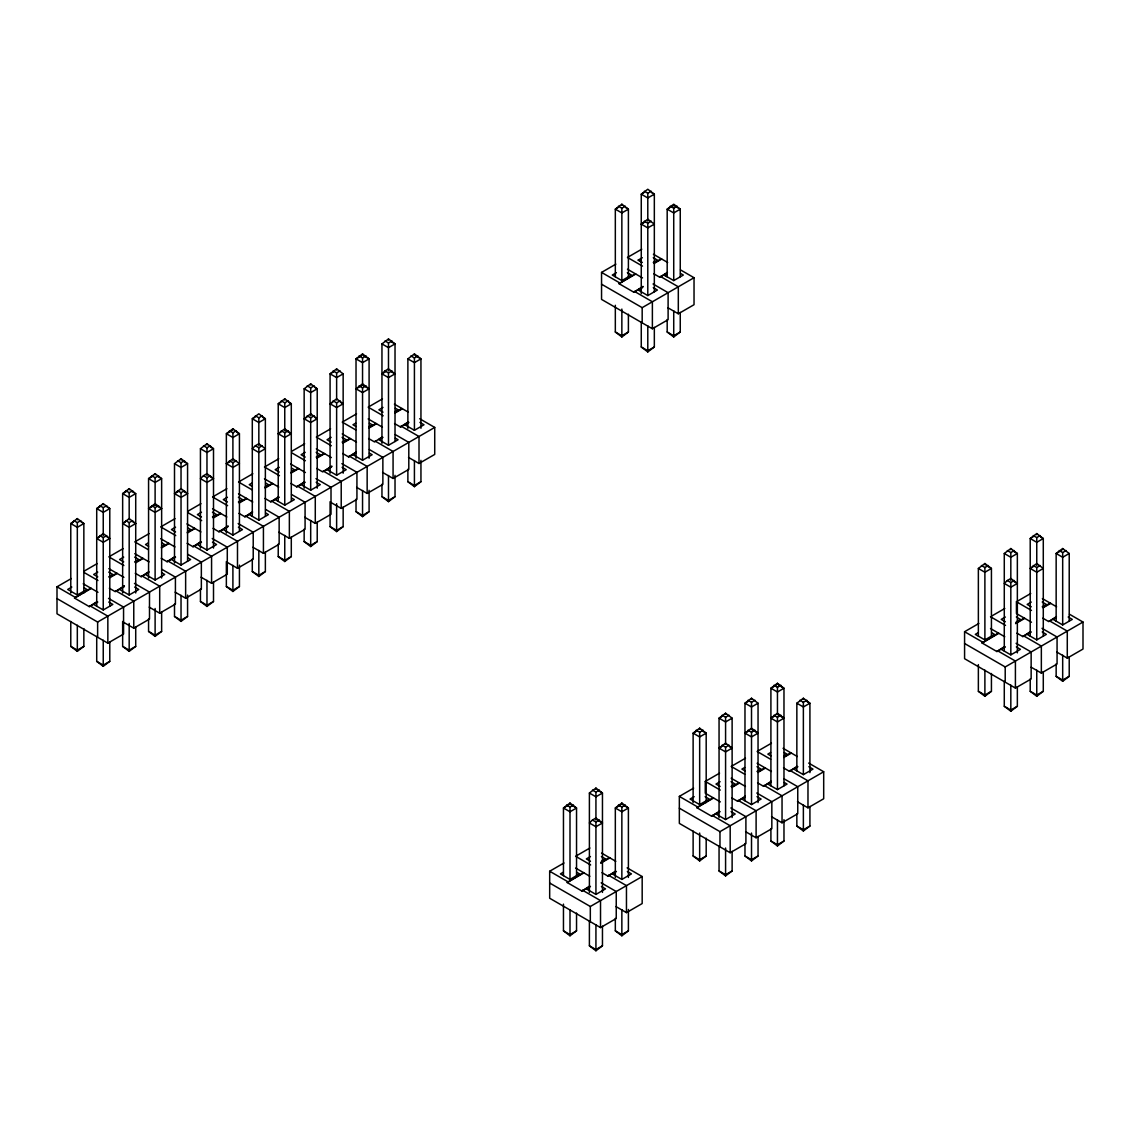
<?xml version="1.0" encoding="UTF-8"?>
<svg xmlns="http://www.w3.org/2000/svg" width="1140" height="1140" viewBox="0 0 1140 1140"><rect width="100%" height="100%" fill="white"/><g stroke="black" fill="none" stroke-linecap="round" stroke-linejoin="round"><path stroke-width="1.5" d="M96.928 602.234L89.305 606.637L74.513 598.087L90.744 588.126M89.305 606.637L96.971 601.621M124.331 585.832L115.24 591.66L109.326 588.24M135.247 573.278L141.175 576.683L148.827 571.682M161.182 558.301L167.11 561.721L174.762 556.705M187.117 543.324L193.031 546.744L200.697 541.742M213.037 528.361L218.965 531.782L228.057 525.939M238.972 513.385L244.901 516.805L252.553 511.803M264.908 498.422L270.821 501.828L278.488 496.826M290.842 483.445L296.756 486.866L304.409 481.849M331.769 466.06L322.691 471.889L316.763 468.469M342.698 453.506L348.612 456.926L356.279 451.91M382.199 436.948L374.547 441.95L368.633 438.53M394.554 423.567L400.482 426.987L408.134 421.971M642.989 286.966L633.854 292.239L619.048 283.689L635.279 273.728M633.854 292.239L642.946 286.411M653.861 273.857L659.789 277.276L667.442 272.261M589.608 886.692L581.999 891.081L567.193 882.531L583.423 872.57M581.999 891.081L589.651 886.065M602.005 872.684L607.919 876.104L615.586 871.102M717.744 812.706L711.645 816.226L696.839 807.676L713.084 797.715M711.645 816.226L719.312 811.21M731.652 797.829L737.58 801.249L745.232 796.247M757.587 782.866L763.515 786.286L771.167 781.27M783.522 767.89L789.436 771.31L797.102 766.308M1004.497 647.149L996.887 651.539L982.082 643.003L998.312 633.042M996.887 651.539L1004.54 646.537M1016.894 633.156L1022.822 636.576L1030.475 631.56M1056.409 616.597L1048.743 621.599L1042.829 618.179M83.847 592.985L83.847 523.559L77.32 518.6L70.78 523.559L70.78 592.985M109.782 606.167L109.782 508.582L103.241 503.638L96.715 508.582L96.715 606.167M135.717 592.985L135.717 493.606L129.176 488.661L122.65 493.606L122.65 592.985M161.638 578.009L161.638 478.643L155.111 473.684L148.571 478.643L148.571 578.009M96.715 538.522L103.241 533.577L109.782 538.522L103.241 542.298L96.715 538.522L99.323 537.011M174.505 563.046L174.505 463.666L181.032 458.722L187.573 463.666L187.573 561.265M122.65 523.559L129.176 518.6L135.717 523.559L129.176 527.321L122.65 523.559L125.258 522.049M200.441 548.069L200.441 448.704L206.967 443.745L213.508 448.704L213.508 548.069M148.571 508.582L155.111 503.638L161.638 508.582L155.111 512.359L148.571 508.582L155.111 504.806L161.638 508.582M239.429 531.311L239.429 433.727L232.902 428.782L226.361 433.727L226.361 533.093M174.505 493.606L181.032 488.661L187.573 493.606L181.032 497.382L174.505 493.606L178.424 491.354M265.363 516.349L265.363 418.751L258.837 413.806L252.296 418.751L252.296 516.349M203.504 475.694L200.441 478.643L206.967 482.42L213.508 478.643L206.967 473.684L203.504 475.694L206.967 477.703L210.444 475.694M291.298 501.372L291.298 403.788L284.758 398.829L278.231 403.788L278.231 501.372M226.361 463.666L232.902 458.722L239.429 463.666L232.902 467.443L226.361 463.666L230.28 461.401M304.152 488.191L304.152 388.811L310.693 383.867L317.219 388.811L317.219 488.191M255.36 445.754L252.296 448.704L258.837 452.466L265.363 448.704L258.837 443.745L255.36 445.754L258.837 447.749L262.3 445.754M343.154 473.214L343.154 373.849L336.628 368.89L330.087 373.849L330.087 473.214M278.231 433.727L284.758 428.782L291.298 433.727L284.758 437.503L278.231 433.727L280.839 432.217M369.089 458.237L369.089 358.872L362.548 353.927L356.022 358.872L356.022 458.237M304.152 418.751L310.693 413.806L317.219 418.751L310.693 422.527L304.152 418.751L306.774 417.254M381.957 443.275L381.957 343.895L388.483 338.951L395.024 343.895L395.024 441.493M330.087 403.788L336.628 398.829L343.154 403.788L336.628 407.564L330.087 403.788L332.709 402.278M83.847 628.582L83.847 646.394L77.32 651.339L70.78 646.394L70.78 621.471M356.022 388.811L362.548 383.867L369.089 388.811L362.548 392.588L356.022 388.811L362.548 385.049L369.089 388.811M385.021 370.899L381.957 373.849L388.483 377.611L395.024 373.849L388.483 368.89L385.021 370.899L388.483 372.894L391.961 370.899M407.878 428.298L407.878 358.872L414.418 353.927L420.945 358.872L420.945 428.298M109.782 641.777L109.782 661.357L103.241 666.316L96.715 661.357L96.715 636.433M135.717 626.801L135.717 646.394L129.176 651.339L122.65 646.394L122.65 621.471M161.638 611.838L161.638 631.418L155.111 636.362L148.571 631.418L148.571 618.949M187.573 595.08L187.573 616.441L181.032 621.4L174.505 616.441L174.505 603.986M628.397 276.806L628.397 209.162L621.856 204.217L615.329 209.162L615.329 276.806M213.508 581.899L213.508 601.478L206.967 606.423L200.441 601.478L200.441 589.01M654.332 291.783L654.332 194.199L647.791 189.24L641.264 194.199L641.264 293.564M239.429 565.141L239.429 586.501L232.902 591.461L226.361 586.501L226.361 561.578M265.363 551.945L265.363 571.539L258.837 576.484L252.296 571.539L252.296 559.07M291.298 536.983L291.298 556.562L284.758 561.507L278.231 556.562L278.231 544.108M641.264 224.138L647.791 219.179L654.332 224.138L647.791 227.9L641.264 224.138L645.183 221.873M317.219 522.006L317.219 541.586L310.693 546.545L304.152 541.586L304.152 529.131M680.252 276.806L680.252 209.162L673.726 204.217L667.185 209.162L667.185 276.806L664.121 275.054L666.872 273.472M343.154 507.043L343.154 526.623L336.628 531.568L330.087 526.623L330.087 501.7M369.089 490.286L369.089 511.646L362.548 516.605L356.022 511.646L356.022 499.192M395.024 475.323L395.024 496.684L388.483 501.628L381.957 496.684L381.957 484.215M420.945 460.346L420.945 481.707L414.418 486.652L407.878 481.707L407.878 469.253M628.397 314.198L628.397 331.996L621.856 336.956L615.329 331.996L615.329 305.292M654.332 327.38L654.332 346.973L647.791 351.918L641.264 346.973L641.264 322.05M680.252 312.417L680.252 331.996L673.726 336.956L667.185 331.996L667.185 319.542M576.541 875.648L576.541 808.004L570 803.044L563.459 808.004L563.459 875.648M589.394 892.406L589.394 793.027L595.935 788.082L602.462 793.027L602.462 892.406M592.458 820.031L589.394 822.98L595.935 826.742L602.462 822.98L595.935 818.021L592.458 820.031L595.935 822.026L599.398 820.031M628.397 877.43L628.397 808.004L621.856 803.044L615.329 808.004L615.329 877.43M706.187 802.574L706.187 733.148L699.661 728.189L693.12 733.148L693.12 802.574M732.122 817.551L732.122 718.172L725.582 713.227L719.055 718.172L719.055 817.551M758.043 802.574L758.043 703.209L751.517 698.25L744.976 703.209L744.976 800.793M783.978 785.831L783.978 688.232L777.452 683.288L770.911 688.232L770.911 785.831M719.055 748.125L725.582 743.166L732.122 748.125L725.582 751.887L719.055 748.125L721.663 746.615M744.976 733.148L751.517 728.189L758.043 733.148L751.517 736.924L744.976 733.148L748.909 730.882M770.911 718.172L777.452 713.227L783.978 718.172L777.452 721.948L770.911 718.172L774.83 715.92M796.846 770.854L796.846 703.209L803.372 698.25L809.913 703.209L809.913 772.635M576.541 913.04L576.541 930.839L570 935.783L563.459 930.839L563.459 904.134M978.362 636.12L978.362 568.461L984.889 563.516L991.43 568.461L991.43 636.12M1004.283 651.082L1004.283 553.499L1010.824 548.539L1017.35 553.499L1017.35 652.864M602.462 926.222L602.462 945.801L595.935 950.76L589.394 945.801L589.394 920.892M1043.285 636.12L1043.285 538.522L1036.759 533.577L1030.218 538.522L1030.218 636.12M628.397 909.478L628.397 930.839L621.856 935.783L615.329 930.839L615.329 918.37M706.187 838.185L706.187 855.983L699.661 860.928L693.12 855.983L693.12 831.06M1007.347 580.488L1004.283 583.438L1010.824 587.214L1017.35 583.438L1010.824 578.493L1007.347 580.488L1010.824 582.497L1014.301 580.488M1030.218 568.461L1036.759 563.516L1043.285 568.461L1036.759 572.237L1030.218 568.461L1032.84 566.965M1069.22 621.143L1069.22 553.499L1062.679 548.539L1056.153 553.499L1056.153 621.143M732.122 851.366L732.122 870.96L725.582 875.905L719.055 870.96L719.055 846.037M758.043 836.404L758.043 855.983L751.517 860.928L744.976 855.983L744.976 843.515M783.978 819.646L783.978 841.006L777.452 845.966L770.911 841.006L770.911 828.552M809.913 806.465L809.913 826.044L803.372 830.989L796.846 826.044L796.846 813.575M991.43 673.498L991.43 691.296L984.889 696.255L978.362 691.296L978.362 664.591M1017.35 686.693L1017.35 706.273L1010.824 711.218L1004.283 706.273L1004.283 681.35M1043.285 671.716L1043.285 691.296L1036.759 696.255L1030.218 691.296L1030.218 678.841M1069.22 656.754L1069.22 676.334L1062.679 681.278L1056.153 676.334L1056.153 663.865M73.402 522.049L70.78 523.559L77.32 527.321L83.847 523.559L81.239 522.049M100.634 506.317L96.715 508.582L103.241 512.359L109.782 508.582L107.16 507.072M126.569 491.354L122.65 493.606L129.176 497.382L135.717 493.606M152.489 476.378L148.571 478.643L155.111 482.42L161.638 478.643L157.719 476.378M254.904 417.254L252.296 418.751L258.837 422.527L265.363 418.751L262.756 417.254M280.839 402.278L278.231 403.788L284.758 407.564L291.298 403.788L288.677 402.278M334.006 371.583L330.087 373.849L336.628 377.611L343.154 373.849M361.252 355.851L356.022 358.872L362.548 362.648L369.089 358.872L363.86 355.851M617.937 207.651L615.329 209.162L621.856 212.938L628.397 209.162L625.789 207.651M643.872 192.689L641.264 194.199L647.791 197.961L654.332 194.199L651.709 192.689M73.844 520.61L77.32 522.605L80.783 520.61M99.778 505.633L103.241 507.642L106.718 505.633M125.699 490.67L129.176 492.665L132.653 490.67M151.634 475.694L155.111 477.703L158.574 475.694M177.569 460.717L181.032 462.726L184.509 460.717M203.504 445.754L206.967 447.749L210.444 445.754M229.425 430.778L232.902 432.787L236.365 430.778M255.36 415.815L258.837 417.81L262.3 415.815M281.295 400.838L284.758 402.847L288.235 400.838M307.216 385.861L310.693 387.871L314.17 385.861M333.151 370.899L336.628 372.894L340.091 370.899M359.086 355.922L362.548 357.932L366.026 355.922M385.021 340.96L388.483 342.955L391.961 340.96M618.393 206.212L621.856 208.221L625.333 206.212M644.328 191.249L647.791 193.244L651.268 191.249M383.254 373.094L385.876 371.583M99.778 535.572L103.241 537.581L106.718 535.572M125.699 520.61L129.176 522.605L132.653 520.61M151.634 505.633L155.111 507.642L158.574 505.633M177.569 490.67L181.032 492.665L184.509 490.67M229.425 460.717L232.902 462.726L236.365 460.717M281.295 430.778L284.758 432.787L288.235 430.778M307.216 415.815L310.693 417.81L314.17 415.815M333.151 400.838L336.628 402.847L340.091 400.838M359.086 385.861L362.548 387.871L366.026 385.861M410.942 355.922L414.418 357.932L417.881 355.922M644.328 221.189L647.791 223.198L651.268 221.189M670.249 206.212L673.726 208.221L677.189 206.212M108.514 598.386L123.562 607.078L123.562 634.068L107.844 643.145L57 613.79L57 586.801L71.293 578.55M84.36 570.997L97.228 563.573M123.149 548.611L108.856 556.861L123.875 565.526M149.084 533.634L134.791 541.885L148.3 549.694M175.018 518.657L160.726 526.908L175.745 535.586M188.086 511.119L200.939 503.695M226.874 488.718L212.582 496.969L227.601 505.647M252.809 473.755L238.517 482.006L252.026 489.801M278.744 458.779L264.452 467.03L279.457 475.694M291.812 451.241L304.665 443.802M330.6 428.839L316.307 437.09L331.327 445.754M356.535 413.863L342.242 422.114L355.751 429.923M382.456 398.9L368.163 407.151L383.183 415.815M653.063 283.988L668.111 292.681L668.111 319.685L652.379 328.762L601.549 299.407L601.549 272.403L615.842 264.152M641.763 249.19L627.47 257.44L642.49 266.105M71.834 587.072L67.716 589.451L77.32 594.995L86.911 589.451L84.175 587.87M97.769 572.109L93.651 574.475L97.769 576.854M123.69 557.132L119.586 559.512L123.69 561.878M148.257 542.953L145.507 544.535L148.571 546.302M175.56 527.193L171.442 529.573L175.56 531.938M201.481 512.216L197.377 514.596L201.481 516.976M227.416 497.254L223.297 499.619L227.416 501.999M251.983 483.075L249.233 484.657L252.296 486.424M279.272 467.315L275.168 469.68L279.272 472.06M305.207 452.338L301.103 454.718L305.207 457.083M331.142 437.361L327.023 439.741L331.142 442.12M355.694 423.182L352.958 424.764L356.022 426.531M382.997 407.422L378.893 409.801L382.997 412.167M616.384 272.688L612.266 275.054L621.856 280.597L631.46 275.054L627.342 272.688M641.264 261.858L638.201 260.091L642.305 257.711M108.728 576.854L112.846 574.475L108.728 572.109M134.662 561.878L138.781 559.512L134.662 557.132M161.638 546.302L164.702 544.535L161.965 542.953M187.573 531.34L190.637 529.573L187.901 527.977M212.453 516.976L216.571 514.596L212.453 512.216M238.388 501.999L242.492 499.619L238.388 497.254M265.363 486.424L268.427 484.657L265.691 483.075M291.612 471.262L294.362 469.68L291.612 468.098M316.179 457.083L320.283 454.718L316.179 452.338M342.114 442.12L346.218 439.741L342.114 437.361M369.089 426.531L372.153 424.764L369.403 423.182M395.338 411.383L398.088 409.801L395.338 408.22M653.277 262.457L657.395 260.091L653.277 257.711M109.526 577.282L116.665 573.149M135.46 562.305L142.6 558.187M161.381 547.343L168.535 543.21M187.316 532.366L194.47 528.247M213.251 517.389L220.391 513.271M239.172 502.426L246.326 498.294M265.107 487.45L272.261 483.332M291.042 472.487L298.181 468.355M316.977 457.511L324.116 453.392M342.898 442.534L350.051 438.416M368.833 427.571L375.972 423.439M394.768 412.595L401.907 408.476M654.075 262.884L661.214 258.766M74.513 598.087L91.257 588.425M109.568 577.837L117.178 573.449M135.503 562.875L143.113 558.472M161.438 547.898L169.048 543.509M187.359 532.936L194.969 528.533M213.294 517.959L220.904 513.57M239.229 502.982L246.839 498.593M265.15 488.02L272.759 483.617M291.085 473.043L298.694 468.654M317.02 458.08L324.629 453.677M342.955 443.104L350.564 438.715M368.876 428.127L376.485 423.738M394.81 413.165L402.42 408.761M619.048 283.689L635.792 274.028M654.118 263.454L661.727 259.051M116.764 590.776L124.374 586.388M141.175 576.683L148.784 572.294M167.11 561.721L174.719 557.332M193.031 546.744L200.64 542.355M218.965 531.782L228.1 526.509M244.901 516.805L252.51 512.416M270.821 501.828L275.395 499.192M296.756 486.866L304.366 482.476M324.216 471.02L331.826 466.616M348.612 456.926L356.236 452.523M379.121 439.313L382.156 437.56M400.482 426.987L408.091 422.584M659.789 277.276L665.874 273.757M97.769 602.048L93.651 604.428L103.241 609.957L112.846 604.428L108.728 602.048M123.69 587.072L119.586 589.451L129.176 594.995L138.781 589.451L134.662 587.072M148.257 572.893L145.507 574.475L155.111 580.018L164.702 574.475L161.965 572.893M175.56 557.132L171.442 559.512L181.032 565.055L190.637 559.512L187.901 557.93M201.481 542.17L197.377 544.535L206.967 550.078L216.571 544.535L212.453 542.17M227.416 527.193L223.297 529.573L232.902 535.102L242.492 529.573L238.388 527.193M251.983 513.014L249.233 514.596L258.837 520.139L268.427 514.596L265.691 513.014M279.272 497.254L275.168 499.619L284.758 505.163L294.362 499.619L291.612 498.038M305.207 482.277L301.103 484.657L310.693 490.2L320.283 484.657L316.179 482.277M331.142 467.315L327.023 469.68L336.628 475.223L346.218 469.68L342.114 467.315M355.694 453.136L352.958 454.718L362.548 460.247L372.153 454.718L369.403 453.136M382.997 437.361L378.893 439.741L388.483 445.284L398.088 439.741L395.338 438.159M408.932 422.399L404.814 424.764L414.418 430.307L424.009 424.764L419.905 422.399M642.305 287.651L638.201 290.03L647.791 295.573L657.395 290.03L653.277 287.651M664.121 275.054L673.726 280.597L683.316 275.054L680.58 273.472M57 598.586L97.627 622.041L434.725 427.429L434.725 454.418L419.007 463.495L408.505 457.425M601.549 284.202L642.176 307.658L694.032 277.718L694.032 304.708L678.314 313.785L667.812 307.714M83.847 646.394L77.32 650.156L70.78 646.394M628.397 331.996L621.856 335.773L615.329 331.996M123.263 622.112L133.765 628.168L149.497 619.091L149.497 592.102L134.449 583.409M149.198 607.135L159.7 613.206L175.417 604.129L175.417 577.125L161.88 569.316M175.118 592.159L185.635 598.229L201.353 589.152L201.353 562.163L187.815 554.339M201.053 577.196L211.57 583.267L227.287 574.19L227.287 547.186L212.239 538.507M226.988 562.22L237.49 568.29L253.222 559.213L253.222 532.223L238.16 523.531M252.909 547.257L263.425 553.313L279.143 544.25L279.143 517.247L265.606 509.423M278.844 532.28L289.361 538.351L305.078 529.274L305.078 502.284L291.541 494.461M304.779 517.303L315.281 523.374L331.013 514.297L331.013 487.307L315.965 478.615M330.7 502.341L341.216 508.411L356.934 499.334L356.934 472.33L341.886 463.652M356.635 487.364L367.151 493.435L382.869 484.357L382.869 457.368L369.332 449.545M382.57 472.402L393.072 478.472L408.804 469.395L408.804 442.391L395.252 434.568M109.782 661.357L103.241 665.133L96.715 661.357M135.717 646.394L129.176 650.156L122.65 646.394M161.638 631.418L155.111 635.194L148.571 631.418M187.573 616.441L181.032 620.217L174.505 616.441M213.508 601.478L206.967 605.255L200.441 601.478M239.429 586.501L232.902 590.278L226.361 586.501M265.363 571.539L258.837 575.301L252.296 571.539M291.298 556.562L284.758 560.339L278.231 556.562M317.219 541.586L310.693 545.362L304.152 541.586M343.154 526.623L336.628 530.399L330.087 526.623M369.089 511.646L362.548 515.423L356.022 511.646M395.024 496.684L388.483 500.446L381.957 496.684M420.945 481.707L414.418 485.483L407.878 481.707M654.332 346.973L647.791 350.735L641.264 346.973M680.252 331.996L673.726 335.773L667.185 331.996M568.689 804.982L563.459 808.004L570 811.78L576.541 808.004L571.311 804.982M697.039 730.882L693.12 733.148L699.661 736.924L706.187 733.148L702.269 730.882M721.663 716.661L719.055 718.172L725.582 721.948L732.122 718.172M748.909 700.943L744.976 703.209L751.517 706.971L758.043 703.209M776.14 685.211L770.911 688.232L777.452 692.009L783.978 688.232L778.748 685.211M1032.84 537.011L1030.218 538.522L1036.759 542.298L1043.285 538.522L1040.678 537.011M566.523 805.054L570 807.063L573.477 805.054M592.458 790.091L595.935 792.086L599.398 790.091M696.184 730.198L699.661 732.208L703.124 730.198M722.119 715.236L725.582 717.231L729.058 715.236M748.04 700.259L751.517 702.269L754.979 700.259M773.975 685.283L777.452 687.292L780.914 685.283M981.426 565.526L984.889 567.52L988.366 565.526M1007.347 550.549L1010.824 552.558L1014.301 550.549M1033.282 535.572L1036.759 537.581L1040.222 535.572M620.559 804.982L615.329 808.004L621.856 811.78L628.397 808.004L623.167 804.982M1061.383 550.478L1056.153 553.499L1062.679 557.275L1069.22 553.499M618.393 805.054L621.856 807.063L625.333 805.054M722.119 745.175L725.582 747.17L729.058 745.175M748.04 730.198L751.517 732.208L754.979 730.198M773.975 715.236L777.452 717.231L780.914 715.236M799.91 700.259L803.372 702.269L806.849 700.259M1033.282 565.526L1036.759 567.52L1040.222 565.526M1059.217 550.549L1062.679 552.558L1066.157 550.549M601.193 882.83L616.241 891.523L616.241 918.512L600.524 927.59L549.68 898.249L549.68 871.245L563.972 862.994M589.907 848.018L575.615 856.283L590.634 864.947M730.854 807.975L745.902 816.668L745.902 843.657L730.184 852.734L679.34 823.394L679.34 796.39L693.633 788.139M720.323 801.904L705.275 793.212L705.275 781.427L719.568 773.162M745.489 758.2L731.196 766.451L744.719 774.245M771.424 743.223L757.131 751.474L770.64 759.283M1016.096 643.302L1031.144 651.98L1031.144 678.984L1015.412 688.061L964.582 658.706L964.582 631.717L978.875 623.466M991.943 615.914L1004.796 608.489M1031.486 622.241L1016.438 613.562L1016.438 601.763L1030.731 593.513M563.146 872.314L560.41 873.895L570 879.439L579.59 873.895L576.854 872.314M590.449 856.553L586.331 858.933L590.449 861.298M694.174 796.675L690.056 799.04L699.661 804.584L709.251 799.04L705.133 796.675M720.095 781.698L715.991 784.078L720.095 786.443M744.662 767.519L741.912 769.101L744.976 770.868M770.597 752.543L767.847 754.124L770.911 755.906M978.035 632.786L975.298 634.367L984.889 639.911L994.493 634.367L991.743 632.786M1005.337 617.025L1001.219 619.391L1005.337 621.77M1031.273 602.048L1027.154 604.428L1031.273 606.793M601.421 861.298L605.525 858.933L601.421 856.553M731.068 786.443L735.186 784.078L731.068 781.698M757.003 771.481L761.107 769.101L757.003 766.721M783.978 755.906L787.042 754.124L784.306 752.543M1016.31 621.77L1020.414 619.391L1016.31 617.025M1042.231 606.793L1046.349 604.428L1042.231 602.048M600.78 862.553L609.359 857.608M731.866 786.871L739.005 782.752M757.801 771.908L764.94 767.776M783.722 756.931L790.875 752.799M1015.669 623.024L1024.247 618.065M1043.029 607.221L1050.182 603.089M567.193 882.531L583.937 872.87M600.737 863.165L609.872 857.893M696.839 807.676L713.583 798.014M731.909 787.441L739.518 783.038M757.844 772.464L765.453 768.075M783.764 757.487L791.388 753.098M982.082 643.003L998.825 633.327M1015.626 623.637L1024.76 618.365M1043.072 607.777L1050.695 603.388M607.919 876.104L615.543 871.715M737.58 801.249L745.19 796.86M763.515 786.286L771.125 781.883M789.436 771.31L797.045 766.921M1022.822 636.576L1030.432 632.187M1050.268 620.73L1056.352 617.21M590.449 886.493L586.331 888.872L595.935 894.415L605.525 888.872L601.421 886.493M616.384 871.53L612.266 873.895L621.856 879.439L631.46 873.895L627.342 871.53M720.095 811.637L715.991 814.017L725.582 819.56L735.186 814.017L731.068 811.637M744.662 797.459L741.912 799.04L751.517 804.584L761.107 799.04L757.003 796.675M770.597 782.496L767.847 784.078L777.452 789.607L787.042 784.078L784.306 782.496M797.886 766.721L793.782 769.101L803.372 774.644L812.977 769.101L808.859 766.721M1005.337 646.964L1001.219 649.33L1010.824 654.873L1020.414 649.33L1016.31 646.964M1031.273 631.988L1027.154 634.367L1036.759 639.911L1046.349 634.367L1042.231 631.988M1055.825 617.809L1053.089 619.391L1062.679 624.934L1072.284 619.391L1068.166 617.025M549.68 883.03L590.321 906.5L642.176 876.546L642.176 903.55L626.459 912.627L615.942 906.556M679.34 808.174L719.967 831.644L823.693 771.752L823.693 798.755L807.975 807.832L797.459 801.762M964.582 643.501L1005.209 666.957L1083 622.041L1083 649.045L1067.282 658.122L1056.766 652.052M576.541 930.839L570 934.615L563.459 930.839M706.187 855.983L699.661 859.76L693.12 855.983M991.43 691.296L984.889 695.072L978.362 691.296M745.603 831.701L756.105 837.772L771.837 828.694L771.837 801.691L756.789 793.013M771.524 816.725L782.04 822.795L797.758 813.718L797.758 786.728L784.22 778.905M1031.144 667.199L1041.347 673.084L1057.065 664.007L1057.065 637.018L1042.017 628.325M602.462 945.801L595.935 949.577L589.394 945.801M628.397 930.839L621.856 934.615L615.329 930.839M732.122 870.96L725.582 874.722L719.055 870.96M758.043 855.983L751.517 859.76L744.976 855.983M783.978 841.006L777.452 844.783L770.911 841.006M809.913 826.044L803.372 829.806L796.846 826.044M1017.35 706.273L1010.824 710.049L1004.283 706.273M1043.285 691.296L1036.759 695.072L1030.218 691.296M1069.22 676.334L1062.679 680.096L1056.153 676.334M653.405 254.248L667.655 262.471M680.495 269.895L694.032 277.718M638.201 260.091L642.305 262.457M660.302 276.393L678.314 286.796L678.314 313.785M627.47 269.225L642.518 277.918M601.549 272.403L619.562 282.805M634.367 291.356L652.379 301.758L652.379 328.762M1013.431 551.233L1017.35 553.499L1010.824 557.275L1004.283 553.499M986.2 565.454L991.43 568.461L984.889 572.237L978.362 568.461M1013.431 581.172L1017.35 583.438M1042.373 598.586L1056.609 606.808M1069.463 614.232L1083 622.041M1016.438 601.763L1031.458 610.442M1049.256 620.716L1067.282 631.118L1067.282 658.122M990.503 616.74L1005.523 625.404M1023.335 635.692L1041.347 646.095L1041.347 673.084M990.503 628.525L1004.753 636.747M964.582 631.717L982.594 642.119M997.4 650.655L1015.412 661.058L1015.412 688.061M391.091 341.644L395.024 343.895L388.483 347.671L381.957 343.895M415.715 355.851L420.945 358.872L414.418 362.648L407.878 358.872M391.091 371.583L395.024 373.849M394.397 404.144L408.348 412.181M419.677 418.736L434.725 427.429M400.995 426.089L419.007 436.506L419.007 463.495M314.612 387.301L317.219 388.811L310.693 392.588L304.152 388.811M340.546 402.278L343.154 403.788M368.163 418.936L382.413 427.158M375.06 441.066L393.072 451.469L393.072 478.472M314.612 417.254L317.219 418.751M805.994 700.943L809.913 703.209L803.372 706.971L796.846 703.209M342.242 433.913L356.478 442.135M349.125 456.043L367.151 466.445L367.151 493.435M284.758 429.951L291.298 433.727M783.978 718.172L777.452 714.409L777.452 687.292M316.307 448.875L331.355 457.568M291.883 452.922L305.392 460.731M323.204 471.005L341.216 481.408L341.216 508.411M236.821 432.217L239.429 433.727L232.902 437.503L226.361 433.727L232.902 429.951L232.902 428.782M758.043 733.148L751.517 729.372L751.517 702.269M290.686 464.023L305.42 472.53M783.066 748.296L797.302 756.518M808.645 763.073L823.693 771.752M297.269 485.982L315.281 496.385L315.281 523.374M789.949 770.426L807.975 780.829L807.975 807.832M210.886 447.194L213.508 448.704L206.967 452.466L200.441 448.704M729.5 746.615L732.122 748.125M264.452 478.814L278.687 487.036M757.131 763.273L771.367 771.495M271.334 500.945L289.361 511.347L289.361 538.351M764.028 785.403L782.04 795.806L782.04 822.795M182.343 460.646L187.573 463.666L181.032 467.443L174.505 463.666M210.886 477.133L213.508 478.643M238.517 493.791L252.752 502.013M731.196 778.235L745.446 786.457M245.399 515.921L263.425 526.324L263.425 553.313M705.275 781.427L720.28 790.091M738.093 800.365L756.105 810.768L756.105 837.772M183.654 491.354L187.573 493.606M212.582 508.753L226.832 516.976M188.157 512.815L201.666 520.61M219.479 530.898L237.49 541.301L237.49 568.29M679.34 796.39L697.352 806.792M712.158 815.342L730.184 825.745L730.184 852.734M131.784 491.354L134.406 492.851M186.96 523.901L200.897 531.952M193.543 545.861L211.57 556.263L211.57 583.267M133.095 522.049L135.717 523.559M598.543 790.761L602.462 793.027L595.935 796.803L589.394 793.027M160.726 538.707L174.962 546.929M167.609 560.837L185.635 571.24L185.635 598.229M107.16 537.011L109.782 538.522M598.543 820.715L602.462 822.98M134.791 553.67L149.041 561.892M141.688 575.8L159.7 586.202L159.7 613.206M108.856 568.646L123.904 577.339M601.549 853.091L615.785 861.313M627.128 867.868L642.176 876.546M84.431 572.693L97.94 580.502M115.753 590.776L133.765 601.179L133.765 628.168M608.432 875.221L626.459 885.623L626.459 912.627M83.234 583.794L97.983 592.301M575.615 868.067L589.85 876.29M57 586.801L75.012 597.203M89.818 605.753L107.844 616.156L107.844 643.145M549.68 871.245L567.706 881.648M582.511 890.198L600.524 900.6L600.524 927.59M1062.679 548.539L1062.679 549.722M1062.679 552.558L1062.679 624.92M1062.679 655.187L1062.679 681.278M1036.759 533.577L1036.759 534.745M1036.759 537.581L1036.759 565.44M1036.759 567.52L1036.759 639.882M1036.759 670.149L1036.759 696.255M1010.824 548.539L1010.824 549.722M1010.824 552.558L1010.824 580.417M1010.824 582.497L1010.824 654.859M1010.824 685.126L1010.824 711.218M1005.209 666.957L1005.209 682.162M984.889 563.516L984.889 564.699M984.889 567.52L984.889 639.882M984.889 670.149L984.889 696.255M803.372 698.25L803.372 699.433M803.372 702.269L803.372 774.63M803.372 804.883L803.372 830.989M777.452 683.288L777.452 684.456M777.452 717.231L777.452 789.593M777.452 819.86L777.452 845.966M751.517 698.25L751.517 699.433M751.517 732.208L751.517 804.569M751.517 833.055L751.517 860.928M725.582 713.227L725.582 714.409M725.582 717.231L725.582 744.349M725.582 747.17L725.582 819.532M725.582 848.018L725.582 875.905M719.967 831.644L719.967 846.849M699.661 728.189L699.661 729.372M699.661 732.208L699.661 804.569M699.661 833.055L699.661 860.928M673.726 208.221L673.726 280.583M673.726 310.849L673.726 336.956M647.791 193.244L647.791 221.103M647.791 223.198L647.791 295.559M647.791 325.812L647.791 351.918M642.176 307.658L642.176 322.862M621.856 204.217L621.856 205.385M621.856 208.221L621.856 280.583M621.856 309.068L621.856 336.956M621.856 803.044L621.856 804.227M621.856 807.063L621.856 879.424M621.856 909.692L621.856 935.783M595.935 788.082L595.935 789.265M595.935 792.086L595.935 819.945M595.935 822.026L595.935 894.387M595.935 924.654L595.935 950.76M590.321 906.5L590.321 921.704M570 803.044L570 804.227M570 807.063L570 879.424M570 909.692L570 935.783M414.418 353.927L414.418 355.096M414.418 357.932L414.418 430.293M414.418 460.56L414.418 486.652M388.483 338.951L388.483 340.133M388.483 342.955L388.483 370.814M388.483 372.894L388.483 445.27M388.483 475.522L388.483 501.628M362.548 353.927L362.548 355.096M362.548 357.932L362.548 385.049M362.548 387.871L362.548 460.232M362.548 490.499L362.548 516.605M336.628 368.89L336.628 370.072M336.628 372.894L336.628 400.012M336.628 402.847L336.628 475.209M336.628 503.695L336.628 531.568M310.693 383.867L310.693 385.049M310.693 387.871L310.693 415.73M310.693 417.81L310.693 490.172M310.693 520.439L310.693 546.545M284.758 398.829L284.758 400.012M284.758 402.847L284.758 430.706M284.758 432.787L284.758 505.148M284.758 535.415L284.758 561.507M258.837 417.81L258.837 445.669M258.837 447.749L258.837 520.125M258.837 550.378L258.837 576.484M232.902 432.787L232.902 460.646M232.902 462.726L232.902 535.087M232.902 565.355L232.902 591.461M206.967 443.745L206.967 444.928M206.967 447.749L206.967 475.608M206.967 477.703L206.967 550.064M206.967 580.331L206.967 606.423M181.032 458.722L181.032 459.905M181.032 462.726L181.032 489.844M181.032 492.665L181.032 565.027M181.032 595.294L181.032 621.4M155.111 473.684L155.111 474.867M155.111 477.703L155.111 504.806M155.111 507.642L155.111 580.004M155.111 608.489L155.111 636.362M129.176 488.661L129.176 489.844M129.176 492.665L129.176 519.783M129.176 522.605L129.176 594.98M129.176 623.452L129.176 651.339M103.241 503.638L103.241 504.806M103.241 507.642L103.241 535.501M103.241 537.581L103.241 609.943M103.241 640.21L103.241 666.316M97.627 622.041L97.627 637.246M77.32 518.6L77.32 519.783M77.32 522.605L77.32 594.98M77.32 625.233L77.32 651.339M673.726 205.385L667.185 209.162L673.726 212.938L680.252 209.162L673.726 205.385"/></g></svg>
